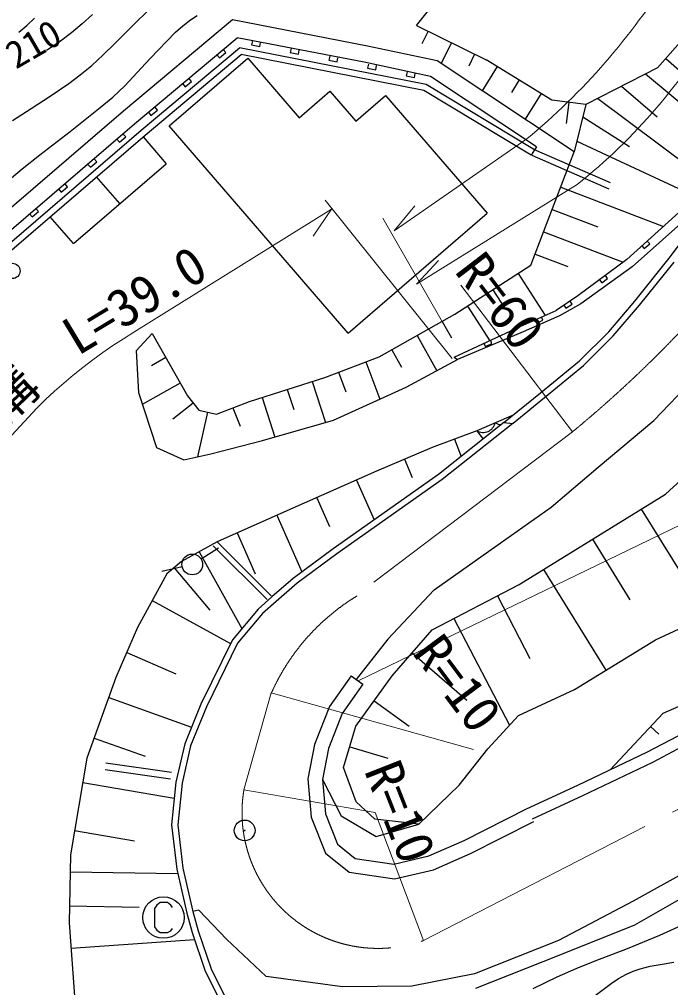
# Model space of a CAD drawing. Units: millimetres, scale not verified. Extents: x 40000 to 680000, y 20000 to 380000.
# Drawn here: x 166797 to 198169, y 239636 to 286324 of the extents above; entities that cross this region are included whole.
import ezdxf
from ezdxf.enums import TextEntityAlignment as Align

# ---------------------------------------------------------------- set-up
doc = ezdxf.new("R2010")
doc.units = ezdxf.units.MM
doc.header["$LTSCALE"] = 1000
doc.linetypes.add('CHAIN', pattern=[18.5, 12, -1.5, 3.5, -1.5])
for name, color, linetype, lineweight in [('M-BGD', 7, 'Continuous', 25), ('M-BGD-EXST', 7, 'Continuous', 25), ('M-BMK', 2, 'CHAIN', 13), ('M-BMK-SRVR', 3, 'Continuous', 25), ('M-STR-HTXT', 7, 'Continuous', 13)]:
    doc.layers.add(name, color=color, linetype=linetype, lineweight=lineweight)
doc.styles.add('ＭＳ ゴシック', font='')
doc.styles.get('ＭＳ ゴシック').set_extended_font_data('MS Gothic')

msp = doc.modelspace()

# ---------------------------------------------------------------- linework, layer by layer
at = {"layer": 'M-BGD'}
for p, q in [((200747, 287639), (197535, 283986)), ((185928, 286035), (187118, 287529)), ((172227, 285996), (173086, 286825)), ((167153, 286028), (167522, 286376)), ((170318, 286560), (169822, 286103)), ((177066, 286298), (171819, 281891)), ((174668, 286010), (175039, 286294)), ((175039, 286294), (175360, 286503)), ((183564, 285040), (177066, 286298)), ((166769, 285708), (167153, 286028)), ((169822, 286103), (169304, 285668)), ((171382, 285139), (172227, 285996)), ((174313, 285701), (174668, 286010)), ((185928, 286035), (189290, 284373)), ((186489, 285758), (186188, 285151)), ((169304, 285668), (168714, 285232)), ((172337, 281281), (177289, 285440)), ((173085, 284421), (174313, 285701)), ((183404, 284256), (177289, 285440)), ((178024, 285292), (177985, 285096)), ((168714, 285232), (168107, 284817)), ((170838, 284607), (171382, 285139)), ((172670, 280974), (177402, 284948)), ((176745, 284722), (176616, 284875)), ((186386, 283185), (177402, 284948)), ((177985, 285096), (178377, 285018)), ((178377, 285018), (178416, 285214)), ((179887, 284919), (179847, 284723)), ((180240, 284644), (180279, 284840)), ((186918, 284324), (183564, 285040)), ((187609, 285204), (187111, 284196)), ((170279, 284103), (170838, 284607)), ((171879, 283120), (173085, 284421)), ((172864, 280745), (177485, 284626)), ((174011, 281190), (177795, 284458)), ((176310, 284618), (176439, 284465)), ((176439, 284465), (176745, 284722)), ((186276, 282900), (177485, 284626)), ((177795, 284458), (180279, 281582)), ((179847, 284723), (180240, 284644)), ((181749, 284546), (181710, 284350)), ((181710, 284350), (182102, 284271)), ((182102, 284271), (182142, 284467)), ((188729, 284650), (188445, 284075)), ((192452, 282433), (189290, 284373)), ((197937, 284443), (199208, 283325)), ((169732, 283655), (170279, 284103)), ((186602, 283573), (183404, 284256)), ((183612, 284172), (183573, 283976)), ((183573, 283976), (183965, 283898)), ((183965, 283898), (184004, 284094)), ((193530, 279938), (186918, 284324)), ((189817, 284050), (189098, 282878)), ((197535, 283986), (194085, 282213)), ((169175, 283238), (169732, 283655)), ((175094, 283336), (174966, 283489)), ((185475, 283799), (185436, 283603)), ((185436, 283603), (185828, 283525)), ((185828, 283525), (185867, 283721)), ((191716, 280181), (186602, 283573)), ((190871, 283403), (190500, 282799)), ((196960, 283691), (200173, 281008)), ((168273, 282618), (169175, 283238)), ((171292, 282579), (171879, 283120)), ((174659, 283232), (174788, 283079)), ((174788, 283079), (175094, 283336)), ((191618, 280034), (186386, 283185)), ((195810, 283100), (197527, 281625)), ((167358, 282026), (168273, 282618)), ((170691, 282067), (171292, 282579)), ((180279, 281582), (181755, 282856)), ((181755, 282856), (182997, 281418)), ((182997, 281418), (184435, 282660)), ((184435, 282660), (189337, 276984)), ((191452, 279784), (186276, 282900)), ((191925, 282757), (191160, 281510)), ((194660, 282508), (200338, 278255)), ((166465, 281450), (167358, 282026)), ((169248, 280918), (170691, 282067)), ((173443, 281950), (173315, 282103)), ((194085, 282213), (192452, 282433)), ((193268, 282323), (193131, 281308)), ((194085, 282213), (193530, 279938)), ((171819, 281891), (163422, 274681)), ((173009, 281846), (173137, 281693)), ((173137, 281693), (173443, 281950)), ((193938, 281623), (196194, 280189)), ((163943, 274074), (172337, 281281)), ((182639, 271199), (174011, 281190)), ((164234, 273731), (172670, 280974)), ((164429, 273503), (172864, 280745)), ((167786, 279792), (169248, 280918)), ((171615, 280399), (171919, 280660)), ((171919, 280660), (171788, 280811)), ((172757, 280653), (173868, 279366)), ((171485, 280551), (171615, 280399)), ((191716, 280181), (191618, 280034)), ((193644, 280444), (199395, 277765)), ((166935, 279119), (167786, 279792)), ((191434, 274465), (193530, 279938)), ((191618, 280034), (191452, 279784)), ((191476, 279771), (195197, 278157)), ((191595, 280046), (195255, 278459)), ((169403, 275510), (173868, 279366)), ((170086, 279350), (170216, 279198)), ((170216, 279198), (170520, 279458)), ((170520, 279458), (170389, 279610)), ((166105, 278423), (166935, 279119)), ((169120, 278257), (168990, 278409)), ((171635, 277438), (170519, 278731)), ((198100, 274802), (200859, 278504)), ((168687, 278148), (168817, 277997)), ((168817, 277997), (169120, 278257)), ((192878, 278237), (197822, 276344)), ((196063, 274740), (199463, 277838)), ((199846, 277545), (196318, 274398)), ((167288, 276947), (167418, 276795)), ((167418, 276795), (167721, 277056)), ((167721, 277056), (167591, 277208)), ((182639, 271199), (189337, 276984)), ((192466, 277160), (194667, 276317)), ((169403, 275510), (168280, 276810)), ((192053, 276082), (195890, 274612)), ((196901, 275268), (197160, 275503)), ((197160, 275503), (197042, 275633)), ((191640, 275004), (193215, 274401)), ((196783, 275397), (196901, 275268)), ((196063, 274740), (193705, 272993)), ((196439, 272732), (198100, 274802)), ((196671, 272541), (198336, 274617)), ((187770, 272102), (191434, 274465)), ((190823, 274071), (192126, 272052)), ((196318, 274398), (193851, 272601)), ((194743, 273763), (194848, 273622)), ((194848, 273622), (195129, 273830)), ((195129, 273830), (195024, 273971)), ((189602, 273284), (190197, 272361)), ((193705, 272993), (192649, 272292)), ((193420, 272594), (193323, 272739)), ((195189, 271262), (196439, 272732)), ((188381, 272496), (189459, 270826)), ((190926, 271518), (192659, 272285)), ((193851, 272601), (192810, 272030)), ((193031, 272546), (193128, 272400)), ((193128, 272400), (193420, 272594)), ((195409, 271058), (196671, 272541)), ((184135, 270056), (187770, 272102)), ((187164, 271761), (187609, 270970)), ((192810, 272030), (191058, 271264)), ((191628, 271834), (191700, 271674)), ((191700, 271674), (192019, 271817)), ((192019, 271817), (191947, 271977)), ((187734, 270033), (190926, 271518)), ((191058, 271264), (187902, 269920)), ((173197, 271184), (172419, 270347)), ((173197, 271184), (174895, 268168)), ((185952, 271079), (186907, 269383)), ((189562, 270691), (189489, 270849)), ((193778, 269861), (195189, 271262)), ((193979, 269638), (195409, 271058)), ((172419, 270347), (172529, 268325)), ((184741, 270397), (185212, 269559)), ((189171, 270702), (189245, 270543)), ((189245, 270543), (189562, 270691)), ((173856, 270013), (173168, 269626)), ((181512, 269060), (184135, 270056)), ((185437, 268589), (187902, 269920)), ((187734, 270033), (187902, 269920)), ((183479, 269807), (184160, 268012)), ((191905, 268324), (193778, 269861)), ((192095, 268092), (193979, 269638)), ((197359, 266988), (199952, 269701)), ((177887, 267902), (181512, 269060)), ((182167, 269309), (182523, 268371)), ((174549, 268783), (172718, 267753)), ((179699, 268481), (180010, 267510)), ((180908, 268867), (181539, 266891)), ((181925, 267003), (185437, 268589)), ((172529, 268325), (173404, 265678)), ((174895, 268168), (175437, 267480)), ((178491, 268095), (179102, 266185)), ((190141, 266880), (191905, 268324)), ((190584, 266851), (192095, 268092)), ((175166, 267824), (174186, 267052)), ((176287, 267291), (177887, 267902)), ((177087, 267597), (177426, 266709)), ((175862, 267386), (175383, 265232)), ((175437, 267480), (176287, 267291)), ((190579, 267239), (188837, 266485)), ((197930, 263433), (202235, 267401)), ((178501, 266011), (181925, 267003)), ((190134, 266881), (186985, 264384)), ((190565, 266840), (187166, 264144)), ((190134, 266881), (190565, 266840)), ((194672, 264733), (197359, 266988)), ((188837, 266485), (186687, 265687)), ((188837, 266485), (189132, 266086)), ((173404, 265678), (174725, 265084)), ((176018, 265375), (178501, 266011)), ((186687, 265687), (184002, 264537)), ((187762, 266086), (188073, 265247)), ((174725, 265084), (176018, 265375)), ((185344, 265112), (185717, 264241)), ((192408, 262802), (194672, 264733)), ((184002, 264537), (179673, 262630)), ((186985, 264384), (181917, 260790)), ((187166, 264144), (182092, 260547)), ((183042, 264112), (183893, 262191)), ((190876, 259075), (197930, 263433)), ((181122, 263261), (181736, 261876)), ((179673, 262630), (176322, 261135)), ((179202, 262411), (180411, 259682)), ((189417, 260681), (192408, 262802)), ((196755, 262706), (199923, 257577)), ((177282, 261560), (178157, 259585)), ((176322, 261135), (174601, 260177)), ((178924, 258535), (176322, 261135)), ((194403, 261254), (196208, 258331)), ((175461, 260656), (177520, 256959)), ((175548, 260308), (176394, 260840)), ((176131, 260944), (178733, 258344)), ((181917, 260790), (179985, 259369)), ((182092, 260547), (180172, 259134)), ((186785, 258820), (189417, 260681)), ((174601, 260177), (173902, 259590)), ((174637, 259929), (173663, 259704)), ((174252, 259883), (175968, 257840)), ((192052, 259801), (195056, 254937)), ((173902, 259590), (172488, 257004)), ((179985, 259369), (178960, 258475)), ((180172, 259134), (179159, 258251)), ((184540, 256446), (186785, 258820)), ((186674, 256893), (190876, 259075)), ((173195, 258297), (176969, 256234)), ((178960, 258475), (178300, 257881)), ((179159, 258251), (178516, 257671)), ((189826, 258530), (191393, 255512)), ((178300, 257881), (177056, 256411)), ((197441, 256401), (200579, 257888)), ((178516, 257671), (177309, 256246)), ((187725, 257438), (190400, 252286)), ((172488, 257004), (171446, 254595)), ((184751, 254672), (186674, 256893)), ((177056, 256411), (175543, 253305)), ((184540, 256446), (183017, 254493)), ((193546, 254010), (197441, 256401)), ((177309, 256246), (175817, 253182)), ((171967, 255800), (174341, 254772)), ((185712, 255782), (188353, 253496)), ((171446, 254595), (170052, 250693)), ((182772, 254666), (181729, 253188)), ((182772, 254666), (183344, 254262)), ((183012, 252248), (184751, 254672)), ((183344, 254262), (182350, 252854)), ((190835, 252762), (193546, 254010)), ((171098, 253620), (175090, 252193)), ((197812, 252870), (200209, 253928)), ((175543, 253305), (174760, 251385)), ((175817, 253182), (175047, 251294)), ((181729, 253188), (181016, 251365)), ((183882, 253460), (185574, 252246)), ((197058, 251003), (201598, 253403)), ((182350, 252854), (181691, 251168)), ((189359, 251147), (190835, 252762)), ((195259, 250139), (197812, 252870)), ((197306, 250511), (201856, 252918)), ((182414, 250252), (183012, 252248)), ((197206, 252221), (197595, 251857)), ((170400, 251668), (172855, 250792)), ((174760, 251385), (174338, 249539)), ((175047, 251294), (174635, 249490)), ((181016, 251365), (180689, 249706)), ((182713, 251250), (184540, 250702)), ((181691, 251168), (181395, 249668)), ((187978, 249391), (189359, 251147)), ((193704, 249392), (197058, 251003)), ((170052, 250693), (169255, 246042)), ((174117, 250004), (170966, 250453)), ((193937, 248894), (197306, 250511)), ((170924, 250156), (174075, 249707)), ((183013, 248587), (182414, 250252)), ((169853, 249530), (174259, 248775)), ((174338, 249539), (174126, 247483)), ((174635, 249490), (174427, 247485)), ((180689, 249706), (180850, 247848)), ((181395, 249668), (181538, 248012)), ((181395, 249668), (182301, 247913)), ((186033, 247510), (187978, 249391)), ((191229, 248258), (193704, 249392)), ((191508, 247781), (193937, 248894)), ((183920, 247754), (183013, 248587)), ((181538, 248012), (182121, 246550)), ((188228, 246734), (191229, 248258)), ((174126, 247483), (174380, 245352)), ((174427, 247485), (174676, 245403)), ((180850, 247848), (181540, 246118)), ((182301, 247913), (183982, 246927)), ((186033, 247510), (183920, 247754)), ((183982, 246927), (186033, 247510)), ((188527, 246101), (191576, 247647)), ((169454, 247205), (172336, 246711)), ((182121, 246550), (182978, 245870)), ((186517, 245987), (188228, 246734)), ((181540, 246118), (182689, 245206)), ((186740, 245321), (188527, 246101)), ((169255, 246042), (169201, 242754)), ((182978, 245870), (184834, 245587)), ((184834, 245587), (186517, 245987)), ((169241, 245220), (174428, 245135)), ((174380, 245352), (174860, 243227)), ((174676, 245403), (175151, 243301)), ((182689, 245206), (184863, 244874)), ((184863, 244874), (186740, 245321)), ((198997, 245271), (196358, 243800)), ((201166, 245358), (196425, 242641)), ((196358, 243800), (192766, 241915)), ((169214, 243576), (172567, 243522)), ((175443, 243367), (175151, 243301)), ((175151, 243301), (175410, 242381)), ((175443, 243367), (176774, 241965)), ((174860, 243227), (175123, 242292)), ((169201, 242754), (169540, 237888)), ((175410, 242381), (176031, 240550)), ((196425, 242641), (192791, 241177)), ((197650, 242159), (198526, 242560)), ((169286, 241538), (175239, 241952)), ((175123, 242292), (175754, 240434)), ((178678, 240177), (176774, 241965)), ((192766, 241915), (188717, 240299)), ((196099, 241528), (197650, 242159)), ((194540, 240926), (196099, 241528)), ((192791, 241177), (188762, 239598)), ((193613, 240551), (194540, 240926)), ((176031, 240550), (176686, 239240)), ((192698, 240149), (193613, 240551)), ((196370, 240427), (196707, 240545)), ((196707, 240545), (197177, 240665)), ((197177, 240665), (197660, 240758)), ((197660, 240758), (198321, 240871)), ((175754, 240434), (176439, 239063)), ((182360, 239673), (178678, 240177)), ((188717, 240299), (185708, 239709)), ((191552, 239591), (192698, 240149)), ((195303, 239838), (195665, 240072)), ((195665, 240072), (196044, 240280)), ((196044, 240280), (196370, 240427)), ((185708, 239709), (182360, 239673)), ((194537, 239263), (195303, 239838))]:
    msp.add_line(p, q, dxfattribs=at)
for centre, radius in [((166455, 274195), 373), ((175124, 260041), 500)]:
    msp.add_circle(centre, radius, dxfattribs=at)
for centre, end in [((189135, 267008), 346.5248), ((190019, 267391), 269.8067)]:
    msp.add_arc(centre, 602, 240.2646, end, dxfattribs=at)
at = {"layer": 'M-BGD-EXST'}
for p, q in [((173578, 243734), (173418, 243614)), ((173938, 243734), (173578, 243734)), ((174098, 243614), (173938, 243734)), ((173418, 243614), (173298, 243454)), ((173298, 243454), (173298, 242574)), ((174178, 243494), (174098, 243614)), ((173298, 242574), (173418, 242414)), ((173418, 242414), (173578, 242294)), ((173938, 242294), (174098, 242374)), ((174098, 242374), (174178, 242494)), ((173578, 242294), (173938, 242294))]:
    msp.add_line(p, q, dxfattribs=at)
msp.add_circle((173738, 243014), 1000, dxfattribs=at)
at = {"layer": 'M-BMK'}
for p, q in [((193437, 266433), (183039, 258544)), ((186269, 241905), (209849, 254082)), ((178930, 253855), (177613, 249166))]:
    msp.add_line(p, q, dxfattribs=at)
for centre, radius, start, end in [((156545, 311253), 58050, 309.45799, 328.5752), ((188496, 249578), 10467, 121.3106, 156.3496), ((184075, 248080), 6553, 170.4587, 289.5616)]:
    msp.add_arc(centre, radius, start, end, dxfattribs=at)
at = {"layer": 'M-BMK-SRVR'}
for radius in [500, 20]:
    msp.add_circle((177649, 247216), radius, dxfattribs=at)
at = {"layer": 'M-STR-HTXT'}
for p, q in [((191243, 280559), (184844, 276134)), ((193664, 278358), (185933, 273549)), ((187648, 269977), (181532, 277602)), ((172317, 271240), (181826, 277167)), ((181826, 277167), (180956, 275874)), ((184844, 276134), (185839, 277332)), ((187609, 270970), (184306, 276732)), ((185933, 273549), (186985, 274698)), ((193437, 266433), (188065, 273513)), ((189602, 273284), (190197, 272361)), ((183117, 254437), (199182, 262207)), ((188673, 251118), (178930, 253855)), ((177613, 249166), (183934, 248085)), ((183934, 248085), (186269, 241905))]:
    msp.add_line(p, q, dxfattribs=at)
for centre, radius, start, end in [((170339, 305726), 32716, 309.7128, 328.1942), ((176437, 300014), 27672, 308.5023, 330.631), ((184565, 250807), 23822, 120.9391, 166.6482)]:
    msp.add_arc(centre, radius, start, end, dxfattribs=at)

# ---------------------------------------------------------------- texts
at = {"layer": 'M-BGD', "style": 'ＭＳ ゴシック'}
msp.add_text('210', height=1320, rotation=30, dxfattribs=at).set_placement((166827, 283557), align=Align.BOTTOM_LEFT)
at = {"layer": 'M-STR-HTXT', "style": 'ＭＳ ゴシック'}
for s, rotation, p in [('L=39.0', 31.1, (169890, 269602)), ('R=60', 307.5, (187282, 273835)), ('側溝', 44, (164705, 264608)), ('R=10', 306.8, (185249, 255432)), ('R=10', 291.5, (182875, 249905))]:
    msp.add_text(s, height=1833, rotation=rotation, dxfattribs=at).set_placement(p, align=Align.BOTTOM_LEFT)

doc.saveas('drawing.dxf')
